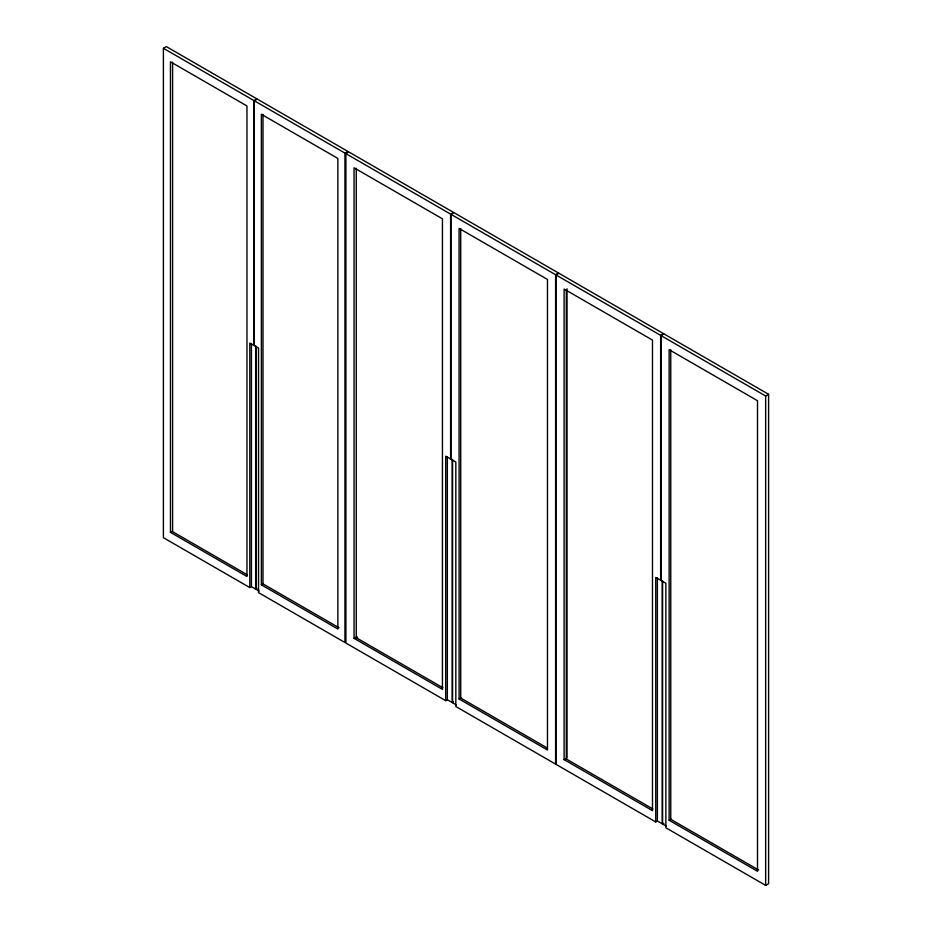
<?xml version="1.0" encoding="UTF-8"?>
<svg xmlns="http://www.w3.org/2000/svg" width="932" height="932" viewBox="0 0 932 932"><rect width="100%" height="100%" fill="white"/><g stroke="black" fill="none" stroke-linecap="round" stroke-linejoin="round"><path stroke-width="1.4" d="M163.403 48.301L166.339 46.6L256.964 98.92L254.028 100.621L163.403 48.301L163.403 537.694L249.788 587.568L251.419 586.624L255.659 589.071L256.964 588.313M254.308 100.784L257.244 99.083L347.869 151.403L344.933 153.104L254.308 100.784L254.308 345.667L258.548 348.114L258.548 592.624L344.933 642.498L344.933 153.104M345.912 153.663L348.848 151.974L453.546 212.414L450.61 214.115L345.912 153.663L345.912 643.057L445.706 700.678L447.337 699.734L452.241 702.565L453.546 701.808M450.937 214.302L453.872 212.601L558.559 273.041L555.623 274.742L450.937 214.302L450.937 459.185L455.83 462.004L455.83 706.514L555.623 764.135L555.623 274.742M555.95 274.928L558.885 273.239L663.584 333.679L660.637 335.369L555.95 274.928L555.95 764.322L655.744 821.942L657.375 820.999L662.268 823.83L662.268 580.776M170.463 532.347L246.968 576.512L246.968 105.957L170.463 61.792L170.463 532.347L172.42 531.217M660.963 335.567L663.91 333.866L768.597 394.306L768.597 883.699L765.661 885.4L665.867 827.779L665.867 583.269L660.963 580.45L660.963 335.567L765.661 396.007L768.597 394.306M261.368 584.83L337.873 628.995L337.873 158.44L261.368 114.275L261.368 584.83L263.325 583.7M354.067 638.35L442.444 689.377L442.444 218.822L354.067 167.795L354.067 638.35L356.024 637.22M356.269 168.261L356.269 637.744L357.573 636.987M459.092 698.988L547.468 750.004L547.468 279.449L459.092 228.422L459.092 698.988L461.049 697.858M564.105 759.615L652.482 810.642L652.482 340.087L564.105 289.06L564.105 759.615L567.04 757.914L567.04 288.815M662.594 580.962L662.594 824.016L663.91 823.259M669.129 820.242L757.506 871.269L757.506 400.713L669.129 349.686L669.129 820.242L671.087 819.112M247.353 574.858L172.595 531.694L172.595 62.211M339.015 627.772L262.999 583.886L262.999 114.415M356.269 637.744L442.828 687.711M547.27 748.012L460.723 698.045L460.723 228.561M652.866 808.976L566.307 758.998L566.307 289.526M758.566 869.999L670.76 819.31L670.76 349.826M259.119 591.063L255.939 589.234L255.939 346.18M456.237 704.872L452.568 702.751L452.568 459.697M662.594 824.016L666.275 826.136M765.661 396.007L765.661 885.4M660.637 335.369L660.637 580.263L655.744 577.432L655.744 821.942M657.375 577.945L657.375 820.999M452.241 459.511L452.241 702.565M450.61 214.115L450.61 458.998L445.706 456.167L445.706 700.678M447.337 456.68L447.337 699.734M255.659 346.017L255.659 589.071M254.028 100.621L254.028 345.504L249.788 343.058L249.788 587.568M251.419 343.57L251.419 586.624"/></g></svg>
